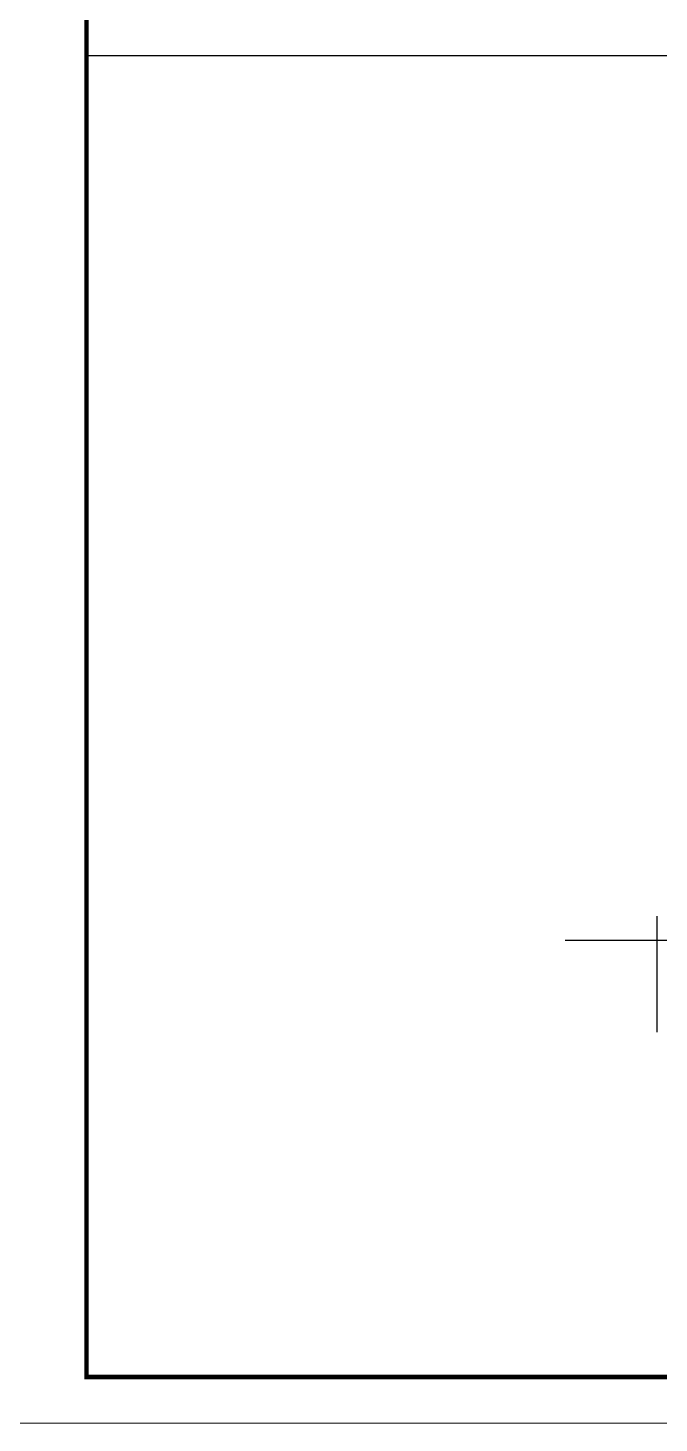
# Model space of a CAD drawing. Extents: x 5031545 to 5313844, y -886381 to -283477.
# Drawn here: x 5230969 to 5244691, y -826981 to -796682 of the extents above; entities that cross this region are included whole.
import ezdxf

# ---------------------------------------------------------------- set-up
doc = ezdxf.new("R2010")
doc.units = 0
doc.header["$LTSCALE"] = 1000
doc.header["$MEASUREMENT"] = 0
doc.layers.add('!!电气', color=1, linetype='CONTINUOUS')
doc.layers.add('图框', color=147, linetype='CONTINUOUS', lineweight=20)

msp = doc.modelspace()

# ---------------------------------------------------------------- linework, layer by layer
at = {"layer": '!!电气', "color": 6}
for p, q in [((5232243.6, -797281), (5305843.6, -797281)), ((5244646.1, -818491.2), (5244646.1, -815969.9)), ((5242646.1, -816491.2), (5244995.3, -816491.2))]:
    msp.add_line(p, q, dxfattribs=at)
at = {"layer": '图框'}
msp.add_lwpolyline([(5229743.6, -767581), (5313843.6, -767581), (5313843.6, -826981), (5229743.6, -826981)], close=True, dxfattribs=at)
msp.add_lwpolyline([(5229743.6, -767581), (5313843.6, -767581), (5313843.6, -826981), (5229743.6, -826981)], close=True, dxfattribs=at)
at = {"layer": '图框', "const_width": 100}
msp.add_lwpolyline([(5312843.6, -825981), (5312843.6, -768581), (5232243.6, -768581), (5232243.6, -825981)], close=True, dxfattribs=at)

doc.saveas('drawing.dxf')
